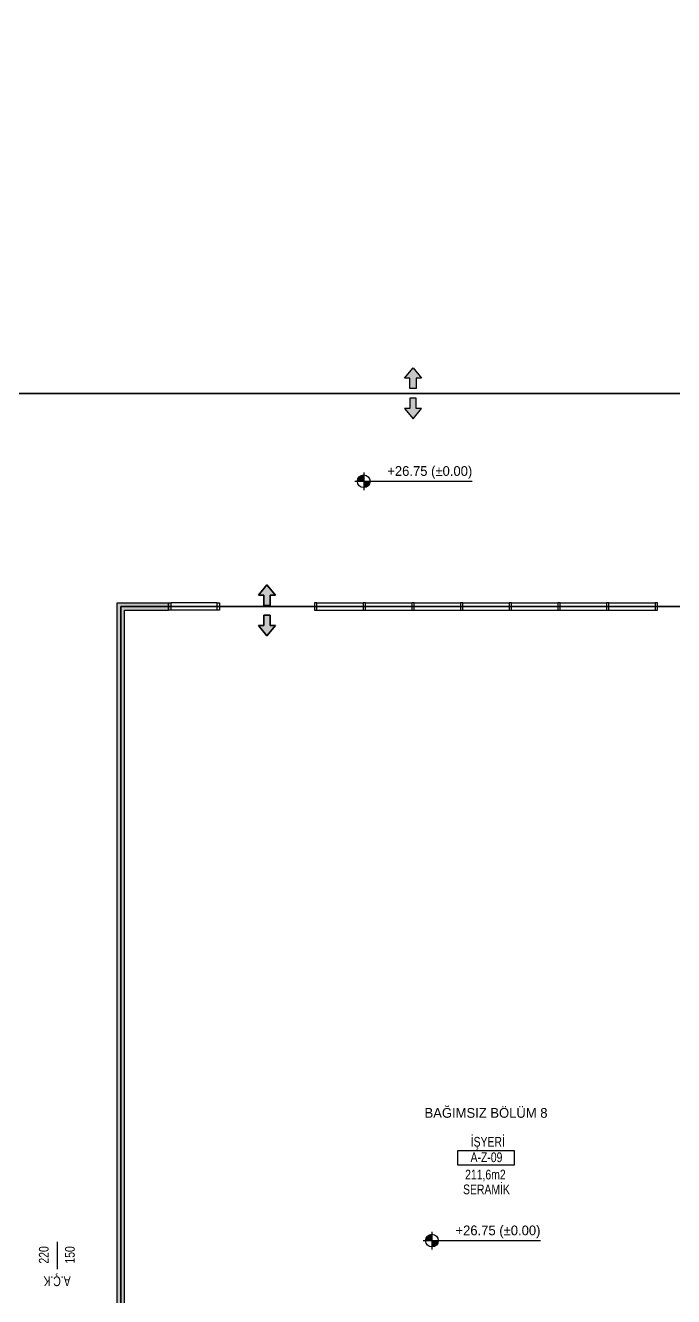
# Model space of a CAD drawing. Header units: centimetres. Extents: x -277999 to 283551, y -705288 to -693449.
# Drawn here: x 272690 to 274022, y -700009 to -697400 of the extents above; entities that cross this region are included whole.
import ezdxf
from ezdxf.enums import TextEntityAlignment as Align

# ---------------------------------------------------------------- set-up
doc = ezdxf.new("R2010")
doc.units = ezdxf.units.CM
doc.layers.add('MKDU0', color=8, linetype='Continuous')

msp = doc.modelspace()

# ---------------------------------------------------------------- hatches: boundary and pattern name
at = {"layer": 'MKDU0'}
h = msp.add_hatch(color=8, dxfattribs=at)
h.dxf.hatch_style = 1
h.paths.add_polyline_path([(273486.6, -698103.1), (273504.3, -698124.2), (273493.3, -698124.2), (273493.3, -698145.4), (273479.9, -698145.4), (273479.9, -698124.2), (273468.9, -698124.2), (273486.6, -698103.1)])
h = msp.add_hatch(color=8, dxfattribs=at)
h.dxf.hatch_style = 1
h.paths.add_polyline_path([(273486.6, -698207.7), (273504.3, -698186.5), (273493.3, -698186.5), (273493.3, -698165.4), (273479.9, -698165.4), (273479.9, -698186.5), (273468.9, -698186.5), (273486.6, -698207.7)])
h = msp.add_hatch(color=8, dxfattribs=at)
h.dxf.hatch_style = 1
h.paths.add_polyline_path([(273385.3, -698322.6), (273382.7, -698322.9), (273380.3, -698323.6), (273378.1, -698324.8), (273376.1, -698326.4), (273374.5, -698328.4), (273373.3, -698330.6), (273372.5, -698333.1), (273372.3, -698335.6), (273385.3, -698335.6), (273385.3, -698322.6)])
h.paths.add_polyline_path([(273398.3, -698335.6), (273385.3, -698335.6), (273385.3, -698348.6), (273387.8, -698348.4), (273390.3, -698347.6), (273392.5, -698346.4), (273394.5, -698344.8), (273396.1, -698342.8), (273397.3, -698340.6), (273398, -698338.2), (273398.3, -698335.6)])
h = msp.add_hatch(color=8, dxfattribs=at)
h.dxf.hatch_style = 1
h.paths.add_polyline_path([(273186.6, -698548.1), (273168.9, -698569.2), (273179.9, -698569.2), (273179.9, -698590.4), (273193.3, -698590.4), (273193.3, -698569.2), (273204.3, -698569.2), (273186.6, -698548.1)])
h = msp.add_hatch(color=8, dxfattribs=at)
h.dxf.hatch_style = 1
h.paths.add_polyline_path([(273186.6, -698548.1), (273204.3, -698569.2), (273193.3, -698569.2), (273193.3, -698590.4), (273179.9, -698590.4), (273179.9, -698569.2), (273168.9, -698569.2), (273186.6, -698548.1)])
h = msp.add_hatch(dxfattribs=at)
h.set_pattern_fill('DASH')
h.paths.add_polyline_path([(272894.1, -698600.4), (272984.1, -698600.4), (272984.1, -698585.4), (272879.1, -698585.4), (272879.1, -700040.4), (272830.4, -700040.4), (272830.4, -700055.4), (272894.1, -700055.4), (272894.1, -698600.4)])
h = msp.add_hatch(color=8, dxfattribs=at)
h.dxf.hatch_style = 1
h.paths.add_polyline_path([(273186.6, -698652.7), (273168.9, -698631.5), (273179.9, -698631.5), (273179.9, -698610.4), (273193.3, -698610.4), (273193.3, -698631.5), (273204.3, -698631.5), (273186.6, -698652.7)])
h = msp.add_hatch(color=8, dxfattribs=at)
h.dxf.hatch_style = 1
h.paths.add_polyline_path([(273186.6, -698652.7), (273204.3, -698631.5), (273193.3, -698631.5), (273193.3, -698610.4), (273179.9, -698610.4), (273179.9, -698631.5), (273168.9, -698631.5), (273186.6, -698652.7)])
h = msp.add_hatch(color=8, dxfattribs=at)
h.dxf.hatch_style = 1
h.paths.add_polyline_path([(273525.4, -699881.3), (273522.8, -699881.5), (273520.4, -699882.2), (273518.2, -699883.4), (273516.2, -699885.1), (273514.6, -699887), (273513.4, -699889.3), (273512.6, -699891.7), (273512.4, -699894.3), (273525.4, -699894.3), (273525.4, -699881.3)])
h.paths.add_polyline_path([(273538.4, -699894.3), (273525.4, -699894.3), (273525.4, -699907.3), (273527.9, -699907), (273530.4, -699906.3), (273532.6, -699905.1), (273534.6, -699903.4), (273536.2, -699901.5), (273537.4, -699899.2), (273538.1, -699896.8), (273538.4, -699894.3)])

# ---------------------------------------------------------------- linework, layer by layer
at = {"layer": 'MKDU0', "color": 8}
for p, q in [((272631.6, -698155.4), (274341.6, -698155.4)), ((273385.3, -698317.6), (273385.3, -698353.6)), ((273367.3, -698335.6), (273608.3, -698335.6)), ((272984.1, -698600.4), (272984.1, -698585.4)), ((272984.1, -698585.4), (272984.1, -698600.4)), ((272984.1, -698600.4), (272984.1, -698585.4)), ((273084.1, -698585.4), (272989.1, -698585.4)), ((273289.1, -698585.4), (273384.1, -698585.4)), ((273389.1, -698585.4), (273484.1, -698585.4)), ((273489.1, -698585.4), (273584.1, -698585.4)), ((273589.1, -698585.4), (273684.1, -698585.4)), ((273689.1, -698585.4), (273784.1, -698585.4)), ((273789.1, -698585.4), (273884.1, -698585.4)), ((273889.1, -698585.4), (273984.1, -698585.4)), ((273084.1, -698600.4), (272989.1, -698600.4)), ((273289.1, -698600.4), (273384.1, -698600.4)), ((273389.1, -698600.4), (273484.1, -698600.4)), ((273489.1, -698600.4), (273584.1, -698600.4)), ((273589.1, -698600.4), (273684.1, -698600.4)), ((273689.1, -698600.4), (273784.1, -698600.4)), ((273789.1, -698600.4), (273884.1, -698600.4)), ((273889.1, -698600.4), (273984.1, -698600.4)), ((273507.4, -699894.3), (273748.4, -699894.3)), ((273525.4, -699876.3), (273525.4, -699912.3))]:
    msp.add_line(p, q, dxfattribs=at)
for points in [[(271694.1, -694255.4), (279841.6, -694255.4), (279841.6, -698155.4), (261719.1, -698155.4), (261719.1, -694255.4), (268941.6, -694255.4), (268941.6, -694520.4), (271694.1, -694520.4)], [(273486.6, -698103.1), (273504.3, -698124.2), (273493.3, -698124.2), (273493.3, -698145.4), (273479.9, -698145.4), (273479.9, -698124.2), (273468.9, -698124.2)], [(261719.1, -700065.4), (261719.1, -698155.4), (279841.6, -698155.4), (279841.6, -698592.9), (272886.6, -698592.9), (272886.4, -700065.4), (272624.1, -700065.4), (272624.1, -698592.9), (267186.6, -698592.9), (267186.6, -700065.4), (265386.6, -700065.4), (265386.6, -698592.9), (262086.6, -698592.9), (262086.6, -700065.4)], [(273486.6, -698207.7), (273504.3, -698186.5), (273493.3, -698186.5), (273493.3, -698165.4), (273479.9, -698165.4), (273479.9, -698186.5), (273468.9, -698186.5)], [(273186.6, -698548.1), (273168.9, -698569.2), (273179.9, -698569.2), (273179.9, -698590.4), (273193.3, -698590.4), (273193.3, -698569.2), (273204.3, -698569.2)], [(273186.6, -698548.1), (273204.3, -698569.2), (273193.3, -698569.2), (273193.3, -698590.4), (273179.9, -698590.4), (273179.9, -698569.2), (273168.9, -698569.2)], [(272886.6, -698592.9), (274386.6, -698592.9), (274386.6, -699512.9), (274454.1, -699512.9), (274454.1, -699735.4), (274319.1, -699735.4), (274319.1, -699980.4), (274386.6, -699980.4), (274386.6, -700065.4), (272886.6, -700065.4)], [(272989.1, -698600.4), (272984.1, -698600.4), (272984.1, -698585.4), (272989.1, -698585.4)], [(273089.1, -698600.4), (273084.1, -698600.4), (273084.1, -698585.4), (273089.1, -698585.4)], [(273284.1, -698600.4), (273289.1, -698600.4), (273289.1, -698585.4), (273284.1, -698585.4)], [(273384.1, -698600.4), (273389.1, -698600.4), (273389.1, -698585.4), (273384.1, -698585.4)], [(273484.1, -698600.4), (273489.1, -698600.4), (273489.1, -698585.4), (273484.1, -698585.4)], [(273584.1, -698600.4), (273589.1, -698600.4), (273589.1, -698585.4), (273584.1, -698585.4)], [(273684.1, -698600.4), (273689.1, -698600.4), (273689.1, -698585.4), (273684.1, -698585.4)], [(273784.1, -698600.4), (273789.1, -698600.4), (273789.1, -698585.4), (273784.1, -698585.4)], [(273884.1, -698600.4), (273889.1, -698600.4), (273889.1, -698585.4), (273884.1, -698585.4)], [(273984.1, -698600.4), (273989.1, -698600.4), (273989.1, -698585.4), (273984.1, -698585.4)], [(273186.6, -698652.7), (273168.9, -698631.5), (273179.9, -698631.5), (273179.9, -698610.4), (273193.3, -698610.4), (273193.3, -698631.5), (273204.3, -698631.5)], [(273186.6, -698652.7), (273204.3, -698631.5), (273193.3, -698631.5), (273193.3, -698610.4), (273179.9, -698610.4), (273179.9, -698631.5), (273168.9, -698631.5)]]:
    msp.add_lwpolyline(points, close=True, dxfattribs=at)
for points in [[(272879.1, -700040.4), (272879.1, -698585.4), (272984.1, -698585.4)], [(272984.1, -698600.4), (272984.1, -698585.4)], [(273989.1, -698600.4), (273989.1, -698585.4)], [(272830.4, -700055.4), (272894.1, -700055.4), (272894.1, -698600.4), (272984.1, -698600.4)]]:
    msp.add_lwpolyline(points, dxfattribs=at)
at = {"layer": 'MKDU0'}
msp.add_lwpolyline([(273578.6, -699709.4), (273694.6, -699709.4), (273694.6, -699739.4), (273578.6, -699739.4)], close=True, dxfattribs=at)
msp.add_lwpolyline([(272755.4, -699896.6), (272755.4, -699952.6)], dxfattribs=at)
at = {"layer": 'MKDU0', "color": 8}
for centre in [(273385.3, -698335.6), (273525.4, -699894.3)]:
    msp.add_circle(centre, 13, dxfattribs=at)

# ---------------------------------------------------------------- texts
at = {"layer": 'MKDU0', "width": 0.8}
for s, p in [('İŞYERİ', (273640.2, -699701.4)), ('A-Z-09', (273637.5, -699733.2)), ('211,6m2', (273635.3, -699768.7)), ('SERAMİK', (273637.5, -699799.1))]:
    msp.add_text(s, height=20, dxfattribs=at).set_placement(p, align=Align.CENTER)
for s, p in [('220', (272738.1, -699923.6)), ('150', (272791.7, -699923.6))]:
    msp.add_text(s, height=20, rotation=90, dxfattribs=at).set_placement(p, align=Align.CENTER)
msp.add_text('A.Ç.K', height=20, rotation=180, dxfattribs=at).set_placement((272755.4, -699977.6), align=Align.MIDDLE_CENTER)
at = {"layer": 'MKDU0', "color": 8, "char_height": 20}
for s, insert, attachment_point in [('+26.75 (±0.00)', (273608.3, -698330.6), 9), ('BAĞIMSIZ BÖLÜM 8', (273636.6, -699622.1), 2), ('+26.75 (±0.00)', (273748.4, -699889.3), 9)]:
    msp.add_mtext(s, dxfattribs=dict(at, insert=insert, attachment_point=attachment_point))

doc.saveas('drawing.dxf')
